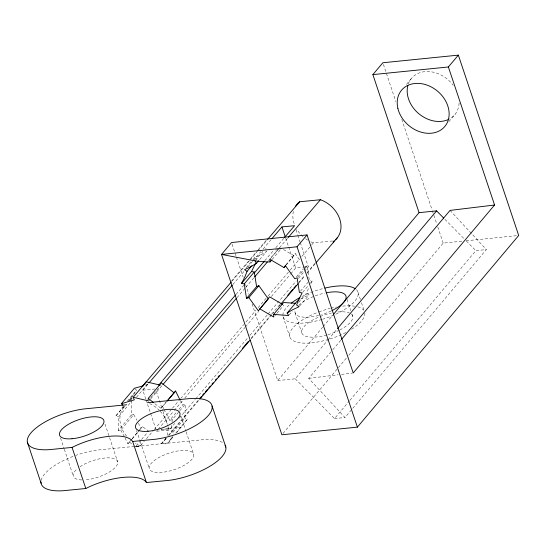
<?xml version="1.0" encoding="UTF-8"?>
<svg xmlns="http://www.w3.org/2000/svg" width="546" height="546" viewBox="0 0 546 546"><rect width="100%" height="100%" fill="white"/><g stroke="black" fill="none" stroke-linecap="round" stroke-linejoin="round"><path stroke-width="0.41" stroke-dasharray="2.73 2.05" d="M118.236 430.603L118.543 416.782L131.572 401.296L131.265 415.117L118.236 430.603L120.707 430.105L133.736 414.619L136.991 420.297M171.826 425.361L171.894 433.565L173.239 433.988M172.038 422.154L172.202 419.744L179.259 411.363M178.958 409.275L182.76 404.763L185.23 404.265L184.923 418.086L171.894 433.565M298.696 302.504L306.606 293.12L308.934 287.223M310.749 283.777L312.196 281.013L310.114 280.692M286.186 265.11L295.331 253.644L300.088 260.776M123.526 405.705L120.181 410.749L115.854 415.936L118.543 416.782M130.897 401.085L128.883 400.45L133.21 395.27L136.555 390.226L134.364 388.261M141.025 440.117L135.592 446.567L168.025 442.963L172.966 436.356M176.74 432.596L187.612 418.932L184.923 418.086M150.628 413.54L156.559 431.258L157.685 429.845M156.559 431.258L169.233 430.016L174.809 423.382M127.327 401.187L136.555 390.226M115.854 415.936L125.068 404.948M128.87 400.43L133.21 395.27M136.493 397.27L147.352 384.364L146.799 383.087M406.429 84.418L411.152 78.808M150.751 397.549L158.893 387.872M125.061 437.953L127.853 443.816L131.654 439.298M132.193 438.656L139.25 430.268M139.796 429.62L142.472 426.624L148.157 430.746M127.853 443.816L131.613 439.523M132.159 438.882L142.472 426.624M154.846 403.781L160.995 408.237L166.428 401.788M160.995 408.237L166.387 402.02M141.564 439.475L146.997 433.019M136.172 446.724L140.206 446.109L144.287 441.291M163.984 409.459L169.731 420.243L176.788 411.855M179.805 410.715L185.23 404.265M170.256 439.598L172.973 436.37M175.689 433.142L187.612 418.932M168.025 442.963L174.017 435.838M448.846 121.662L455.146 114.182M252.068 303.89L277.73 380.582L322.645 327.204M323.198 326.556L332.507 315.492M277.73 380.582L295.25 378.808L327.573 340.404M328.119 339.755L336.882 329.34M450.054 210.401L486.336 249.583L344.983 417.54L308.708 378.358L332.261 350.361M332.814 349.713L341.032 339.946M282.978 433.476L346.621 357.848M348.819 355.241L443.188 243.106L462.701 241.134M295.25 378.808L334.521 418.577L349.31 401.003M349.863 400.355L475.853 250.648L486.336 249.583M246.157 267.765L252.484 260.258M253.016 259.63L254.593 257.753L261.104 254.702L266.537 251.426L259.152 260.189M255.494 260.183L262.879 251.419M270.406 258.681L278.842 248.662M272.167 259.446L280.078 250.061L275.361 249.911M285.838 264.912L295.331 253.644M296.396 276.904L303.255 268.769M297.659 277.211L304.518 269.076M305.043 268.448L307.152 265.943L309.261 279.811M274.836 315.793L276.419 313.916M276.945 313.295L283.804 305.159M300.45 291.223L307.835 282.459M302.702 292.281L308.504 285.394M310.613 282.889L312.196 281.013M289.223 314.919L292.383 311.165M299.611 306.081L309.104 294.82L306.606 293.12M146.492 438.697L153.092 430.903M166.202 437.878L161.179 443.802L203.876 439.612A43.735 16.244 -18.5 0 1 223.157 443.018M168.4 435.285L198.758 399.631M123.444 407.903L126.208 404.661M130.078 400.122L132.289 397.529M231.217 281.436L250.007 259.391M250.559 258.743L257.739 250.307M258.292 249.659L266.584 239.933M130.562 400.218L132.221 398.273M232.255 280.89L249.385 260.783M249.938 260.135L257.125 251.706M257.678 251.058L267.069 240.028M145.782 399.044L142.813 390.178L148.335 383.702M232.801 284.589L244.396 270.987M247.707 267.096L252.675 261.268M253.228 260.619L260.954 251.549M263.165 248.956L271.444 239.244M236.084 294.355L243.816 285.285M264.79 260.674L273.628 250.307M275.832 247.713L284.118 237.995M148.546 401.426L150.198 399.481M150.751 398.833L162.36 385.21M236.971 297.659L245.263 287.933M245.816 287.285L254.102 277.559M268.475 260.695L278.972 248.375M279.525 247.72L287.817 237.995M154.19 429.606L171.888 408.858M172.44 408.21L180.18 399.126M180.733 398.478L243.762 324.556M245.973 321.963L255.924 310.285M258.135 307.691L267.533 296.669M268.086 296.021L289.653 270.727M290.206 270.079L299.604 259.057M301.815 256.463L311.213 245.441M311.766 244.792L313.424 242.847L332.507 240.97M158.238 429.197L173.696 411.07M174.249 410.428L182.528 400.716M184.732 398.13L244.895 327.566M245.447 326.918L258.695 311.384M271.389 296.492L290.158 274.481M290.711 273.839L295.679 268.011L302.436 267.349M179.225 418.209L195.229 399.44M195.775 398.792L247.645 337.954M249.856 335.367L267.513 314.66M268.066 314.011L296.205 281.006M298.416 278.419L303.931 271.942M304.484 271.301L308.347 266.769L300.266 242.601M251.262 338.049L271.164 314.708M271.717 314.059L280.002 304.34M298.798 282.296L304.873 275.164M307.084 272.577L315.376 262.851M164.435 440.656L166.646 438.063M168.851 435.469L199.249 399.802M251.201 338.834L273.86 312.251M278.835 306.408L280.494 304.463M298.73 283.06L304.811 275.928M307.023 273.334L315.308 263.609M161.179 443.802L162.688 442.588A26.242 20.728 40.5 0 0 166.673 436.718M300.559 299.099L309.104 294.82M304.839 266.892L307.152 265.943M145.106 385.169L147.352 384.364M131.265 415.117L133.736 414.619M169.731 420.243L172.202 419.744M135.592 446.567L140.438 445.836L138.247 444.99A26.242 20.728 40.5 0 1 135.36 443.502M308.708 378.358L338.104 374.795M341.462 374.392L352.382 373.068M161.186 429.627L170.393 428.562M181.101 427.409L161.077 429.504M466.1 240.793L518.7 235.469M303.283 267.267L308.347 266.769M142.813 390.178L154.641 389.018M334.521 418.577L344.983 417.54M135.285 446.341L140.438 445.836M134.452 446.423L97.741 450.027A43.735 16.244 -18.5 0 0 75.607 455.439M135.79 446.546L140.206 446.109M264.987 248.915L266.591 249.106M313.424 242.847L311.234 241.994A26.242 20.741 40.4 0 1 309.05 240.922M294.096 255.719L281.238 248.259M254.593 257.753L257.091 259.452M129.443 442.103L132.685 444.458M444.908 219.315L463.95 238.595M466.332 241.004L475.853 250.648M180.323 400.505L182.76 404.763M120.707 430.105L124.365 436.493M162.585 406.531L163.629 408.729M138.438 423.205L140.882 428.33M383.388 64.38L395.836 101.576M401.788 119.369L432.098 209.951M432.364 210.756L436.698 223.696M437.776 226.931L443.188 243.106M358.019 292.349L360.421 299.529M361.486 302.723L364.162 310.701M347.058 299.454L350.791 310.626M351.863 313.814L352.661 316.209M295.952 229.716L297.57 234.548M297.836 235.353L299.993 241.796M285.708 238.206L288.404 246.266M288.67 247.072L295.679 268.011M295.093 312.817L301.767 332.76M283.06 316.728L289.735 336.677M232.084 244.158L236.138 256.265M236.404 257.07L243.161 277.252M245.591 284.521L248.833 294.205M180.767 415.799L185.893 431.101M186.159 431.906L193.707 454.463A23.328 8.661 -18.5 0 1 161.787 472.358A23.328 8.661 -18.5 0 1 158.934 457.507A23.328 8.661 -18.5 0 1 193.707 454.463M156.292 391.352L162.763 410.688M163.029 411.493L167.881 425.989M168.154 426.795L169.233 430.016M146.048 399.849L150.362 412.735M136.575 430.569L140.083 441.038M140.349 441.844L149.242 468.427M105.016 424.065L109.33 436.95M109.603 437.755L117.683 461.916M60.558 438.028L64.059 448.498M64.332 449.303L73.225 475.887M279.9 247.413L280.037 249.399M41.175 480.378A43.735 16.244 -18.5 0 1 74.87 455.705M126.611 436.131A26.242 20.728 40.5 0 1 125.191 405.971M149.659 403.59A26.242 20.728 40.5 0 1 159.07 410.046M160.217 411.227A26.242 20.728 40.5 0 1 167.363 424.276M167.943 427.907A26.242 20.728 40.5 0 1 166.912 436.097M80.016 466.748A23.328 8.661 -18.5 0 1 109.835 457.889A23.328 8.661 -18.5 0 1 113.896 468.755A23.328 8.661 -18.5 0 1 84.93 479.886M81.798 479.948A23.328 8.661 -18.5 0 1 77.552 468.584M307.644 240.103A26.242 20.741 40.4 0 1 305.589 238.739M303.016 236.684A26.242 20.741 40.4 0 1 296.758 229.204M294.117 223.526A26.242 20.741 40.4 0 1 293.925 209.521M351.672 314.489A26.768 9.937 -18.5 0 1 340.069 329.825M339.332 330.2A26.768 9.937 -18.5 0 1 327.566 334.787M326.822 334.998A26.768 9.937 -18.5 0 1 301.904 333.176A26.768 9.937 -18.5 0 1 319.54 316.741M320.249 316.455A26.768 9.937 -18.5 0 1 331.313 313.056M337.708 312.019A26.768 9.937 -18.5 0 1 349.413 313.008M364.837 313.049A39.421 14.64 -18.5 0 1 351.358 329.388M345.789 332.534A39.421 14.64 -18.5 0 1 329.381 339.162M328.562 339.414A39.421 14.64 -18.5 0 1 289.906 337.203A39.421 14.64 -18.5 0 1 318.188 312.175M318.932 311.896A39.421 14.64 -18.5 0 1 329.996 308.415M330.815 308.21A39.421 14.64 -18.5 0 1 336.459 307.009M342.663 306.122A39.421 14.64 -18.5 0 1 354.634 306.19M357.773 306.845A39.421 14.64 -18.5 0 1 363.636 310.23M356.408 289.667A39.421 14.64 -18.5 0 1 322.706 319.219M321.887 319.465A39.421 14.64 -18.5 0 1 287.053 321.068A39.421 14.64 -18.5 0 1 290.684 303.685M301.965 296.492A39.421 14.64 -18.5 0 1 323.321 288.472M331.156 310.988A26.768 9.937 -18.5 0 1 321.642 314.619M318.652 315.452A26.768 9.937 -18.5 0 1 295.29 310.046M298.785 305.255A26.768 9.937 -18.5 0 1 324.638 293.106M459.104 102.989A28.228 22.4 40.1 0 1 449.549 118.912M408.326 83.975A28.228 22.4 40.1 0 1 428.091 71.526A28.228 22.4 40.1 0 1 453.166 85.299"/><path stroke-width="0.82" d="M179.914 399.795L175.614 391.052L174.024 392.758L161.35 382.835L148.321 398.314L148.034 400.778L133.217 397.29L146.246 381.811L160.285 385.142M251.822 265.711L247.072 271.342L244.745 277.238L241.489 283.442L244.267 283.879L254.286 271.99L251.508 271.56L241.489 283.442M255.637 263.138L251.508 271.56M282.459 304.313L269.601 296.853L258.354 310.81L248.846 297.57L246.526 298.512L244.267 283.879M333.606 314.189L419.062 212.647L372.87 74.611L382.848 62.763L458.353 55.126L518.7 235.469L357.391 427.136L281.879 434.78L221.526 254.429L254.968 260.811L262.981 261.732L270.058 261.95L269.874 259.302L284.077 267.615L285.312 265.54L294.813 278.781L297.133 277.839L299.392 292.472L302.177 292.909L298.915 299.112L296.587 305.009L299.085 306.709L292.574 309.759L287.148 313.035L288.697 315.54L273.607 314.4L273.785 317.049L259.582 308.736M126.692 404.757L122.884 405.132L121.335 403.74L134.364 388.261L143.618 385.701M166.967 401.146L174.024 392.758M167.472 400.73L175.614 391.052M372.87 74.611L448.382 66.974L458.353 55.126M337.428 328.685L436.582 210.879L443.721 218.107M341.578 339.298L450.054 210.401L494.567 205.009L448.382 66.974M494.567 205.009L353.221 372.966L307.036 234.923L231.545 242.54L221.526 254.429L297.044 246.772L307.036 234.923M247.072 271.342L244.574 269.642L251.085 266.591L256.511 263.315L258.62 260.811M270.058 261.95L271.642 260.073M248.846 297.57L258.865 285.681L268.366 298.928L260.988 307.685M284.077 267.615L285.66 265.731M273.607 314.4L283.62 302.518L295.509 303.289M287.148 313.035L297.167 301.146L299.201 299.918M246.526 298.512L256.586 286.616L258.865 285.681M142.172 386.602L231.149 282.186M267.622 239.38L299.679 201.767L320.42 199.734L322.618 200.58A26.242 20.741 40.4 0 1 335.674 239.598M148.887 383.053L232.248 285.237M271.997 238.595L281.934 226.931L294.601 225.689L284.664 237.353M158.797 385.053L235.531 295.004M254.306 272.98L264.244 261.322M162.913 384.561L236.418 298.307M254.654 276.911L267.369 261.991M288.37 237.346L320.42 199.734M199.863 398.334L201.522 396.389M202.627 395.092L204.286 393.147M205.392 391.851L207.603 389.257M208.709 387.96L210.367 386.015M212.025 384.07L213.131 382.773M215.342 380.18L216.448 378.883M218.107 376.938L219.212 375.641M242.424 348.416L248.505 341.284M287.742 295.263L292.717 289.428M293.823 288.131L296.034 285.538M333.06 242.103L334.166 240.813M199.802 399.153L250.095 340.138M281.047 303.815L298.177 283.708M315.861 262.96L337.421 237.667M299.679 201.767L298.177 202.975A26.242 20.741 40.4 0 0 295.331 206.531M122.884 405.132L83.995 408.947A43.735 16.244 -18.5 0 0 31.026 432.794A43.735 16.244 -18.5 0 0 49.311 449.658L72.072 447.42L76.099 445.481A43.735 16.244 -18.5 0 1 131.518 440.049L132.678 441.475L146.424 482.555L169.185 480.323A43.735 16.244 -18.5 0 0 211.138 465.506A43.735 16.244 -18.5 0 0 225.109 445.195M40.991 481.845A43.735 16.244 -18.5 0 0 63.049 490.731L85.811 488.499L89.844 486.561A43.735 16.244 -18.5 0 1 145.263 481.122L146.424 482.555M121.335 403.74L134.316 399.849L133.217 397.29M419.062 212.647L436.582 210.879M147.44 402.723L190.131 398.532A43.735 16.244 -18.5 0 1 208.408 415.39A43.735 16.244 -18.5 0 1 155.439 439.243L132.678 441.475M148.321 398.314L153.535 402.689M254.968 260.811L256.511 263.315M297.044 246.772L357.391 427.136M281.934 226.931L285.169 236.595M212.08 406.026L225.826 447.106M72.072 447.42L85.811 488.499M27.355 442.164L41.1 483.237M254.286 271.99L256.586 286.616M291.352 303.146A39.421 14.64 -18.5 0 1 299.856 297.611M324.959 288.07A39.421 14.64 -18.5 0 1 355.241 288.718M326.276 292.772A26.768 9.937 -18.5 0 1 345.946 296.109A26.768 9.937 -18.5 0 1 331.913 310.626M448.88 119.26A28.228 22.4 40.1 0 1 418.987 113.848A28.228 22.4 40.1 0 1 407.882 85.415M72.017 438.738A23.328 8.661 -18.5 0 0 103.938 420.843A23.328 8.661 -18.5 0 0 69.171 423.894A23.328 8.661 -18.5 0 0 72.017 438.738M148.041 431.279A23.328 8.661 -18.5 0 0 179.962 413.383A23.328 8.661 -18.5 0 0 145.195 416.434A23.328 8.661 -18.5 0 0 148.041 431.279M397.857 108.313A28.228 22.4 40.1 0 0 440.854 129.996A28.228 22.4 40.1 0 0 430.814 86.725A28.228 22.4 40.1 0 0 397.857 108.313"/></g></svg>
